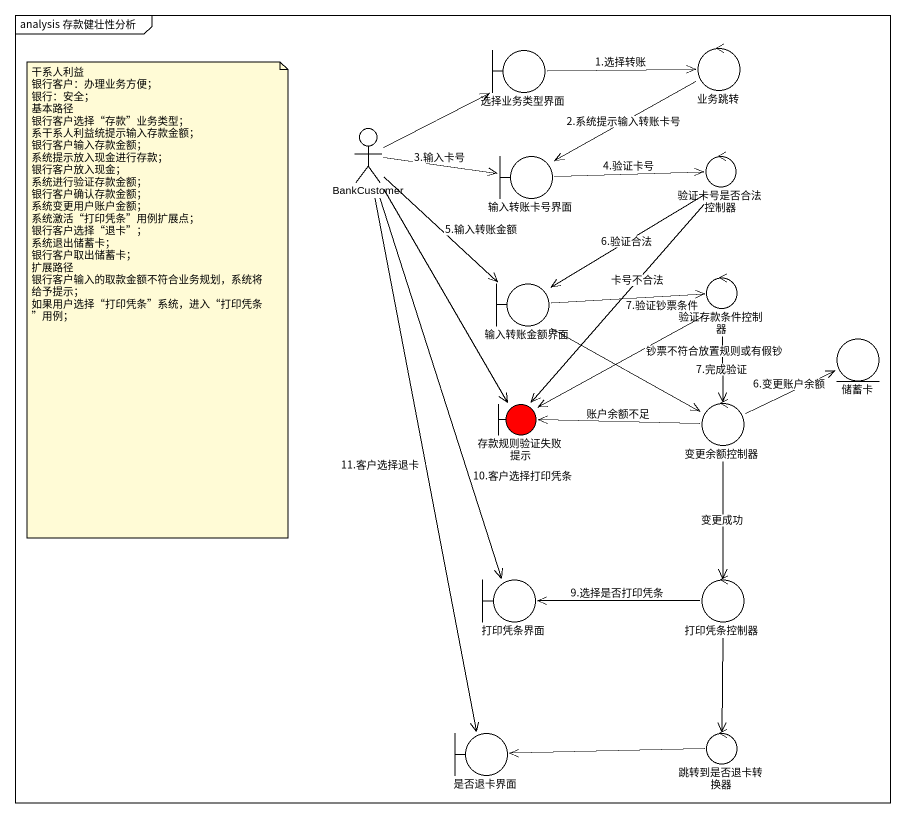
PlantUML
@startuml
mainframe analysis 存款健壮性分析
boundary 选择业务类型界面
control 业务跳转
actor BankCustomer
boundary 输入转账卡号界面
control 验证卡号是否合法控制器
boundary 输入转账金额界面
control 验证存款条件控制器
entity 储蓄卡
boundary 存款规则验证失败提示 #FF0000
control 变更余额控制器
boundary 打印凭条界面
control 打印凭条控制器
boundary 是否退卡界面
control 跳转到是否退卡转换器
选择业务类型界面 -right-> 业务跳转 : 1.选择转账
业务跳转 -left-> 输入转账卡号界面 : 2.系统提示输入转账卡号
BankCustomer -right-> 选择业务类型界面
BankCustomer -right-> 输入转账卡号界面 : 3.输入卡号
BankCustomer --> 输入转账金额界面 : 5.输入转账金额
BankCustomer --> 存款规则验证失败提示
BankCustomer --> 打印凭条界面 : 10.客户选择打印凭条
BankCustomer --> 是否退卡界面 : 11.客户选择退卡
输入转账卡号界面 -right-> 验证卡号是否合法控制器 : 4.验证卡号
验证卡号是否合法控制器 --> 输入转账金额界面 : 6.验证合法
验证卡号是否合法控制器 --> 存款规则验证失败提示 : 卡号不合法
输入转账金额界面 -right-> 验证存款条件控制器 : 7.验证钞票条件
输入转账金额界面 --> 变更余额控制器
验证存款条件控制器 --> 存款规则验证失败提示 : 钞票不符合放置规则或有假钞
验证存款条件控制器 --> 变更余额控制器 : 7.完成验证
变更余额控制器 -right-> 储蓄卡 : 6.变更账户余额
变更余额控制器 -left-> 存款规则验证失败提示 : 账户余额不足
变更余额控制器 --> 打印凭条控制器 : 变更成功
打印凭条控制器 -left-> 打印凭条界面 : 9.选择是否打印凭条
打印凭条控制器 --> 跳转到是否退卡转换器
跳转到是否退卡转换器 -left-> 是否退卡界面
note as N1
  干系人利益
  银行客户：办理业务方便；
  银行：安全；
  基本路径
  银行客户选择“存款”业务类型；
  系干系人利益统提示输入存款金额；
  银行客户输入存款金额；
  系统提示放入现金进行存款；
  银行客户放入现金；
  系统进行验证存款金额；
  银行客户确认存款金额；
  系统变更用户账户金额；
  系统激活“打印凭条”用例扩展点；
  银行客户选择“退卡”；
  系统退出储蓄卡；
  银行客户取出储蓄卡；
  扩展路径
  银行客户输入的取款金额不符合业务规划，系统将给予提示；
  如果用户选择“打印凭条”系统，进入“打印凭条”用例；
end note
@enduml
